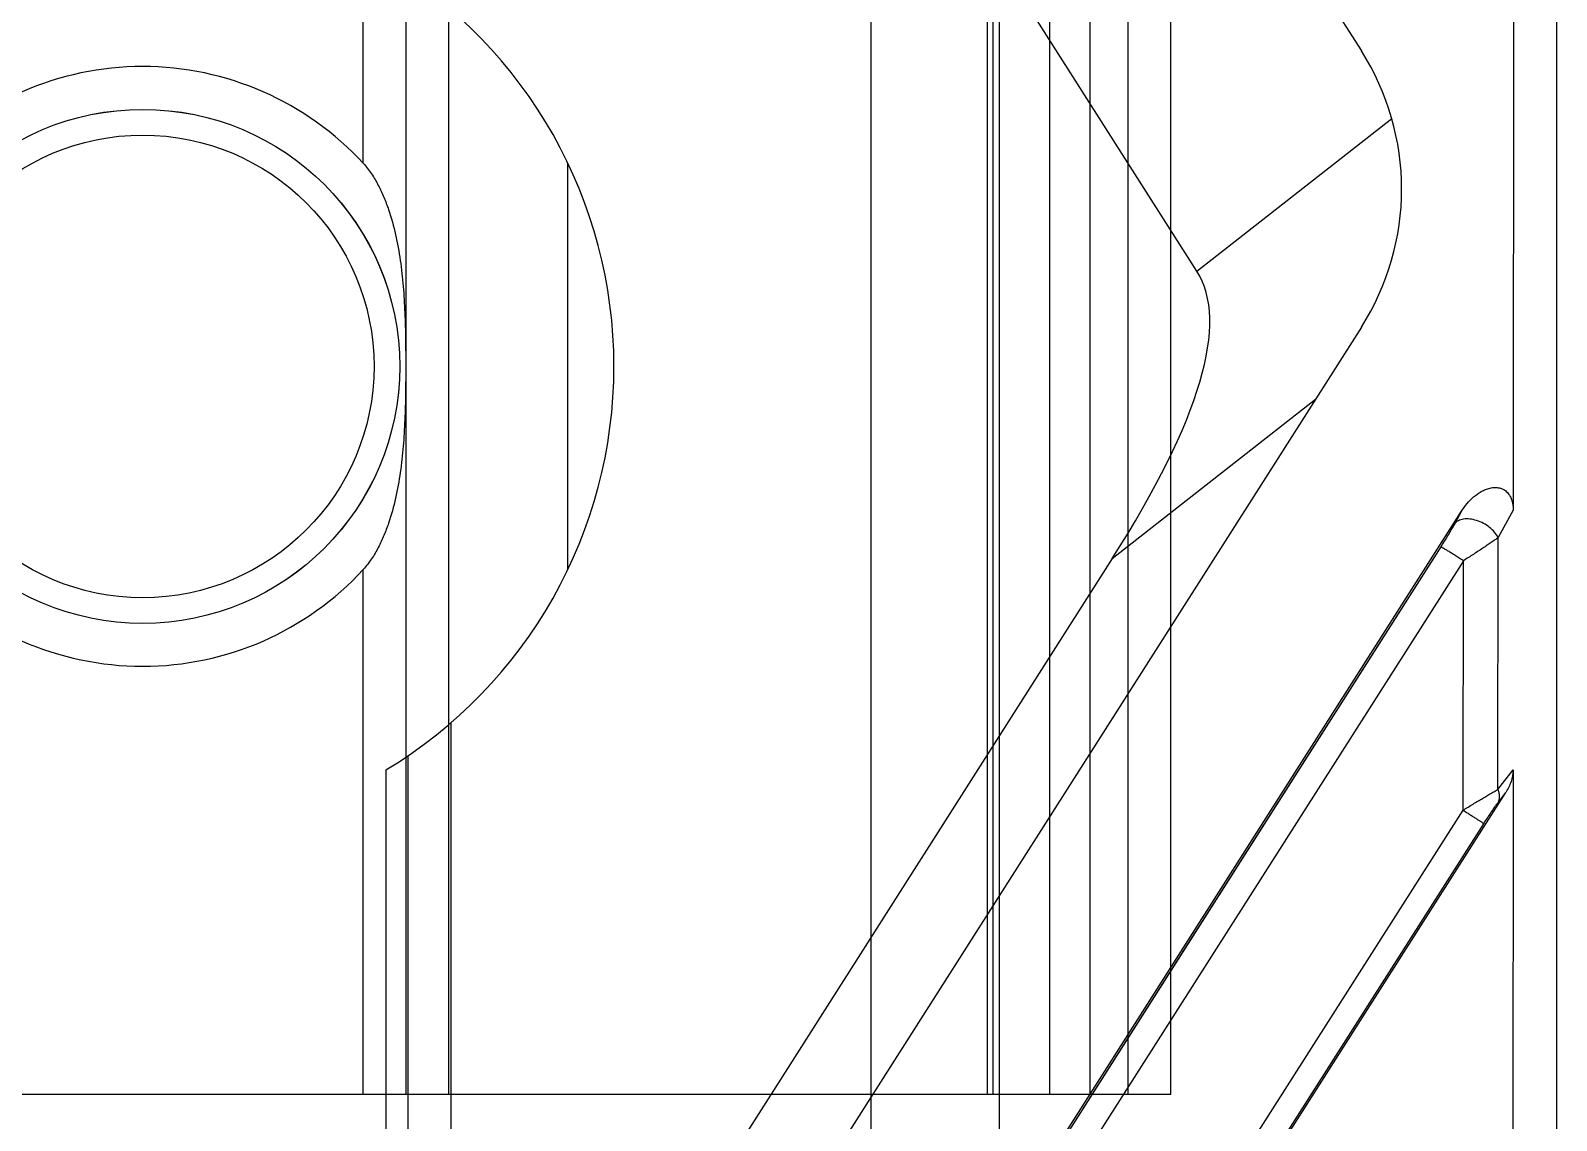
# Model space of a CAD drawing. Header units: millimetres. Extents: x 3299 to 14264, y 1863 to 5555.
# Drawn here: x 12556.06 to 12573.87, y 3132.5 to 3145.22 of the extents above; entities that cross this region are included whole.
import ezdxf

# ---------------------------------------------------------------- set-up
doc = ezdxf.new("R2010")
doc.units = ezdxf.units.MM
doc.layers.add('02___PRT_ALL_AXES', color=7, linetype='Continuous')

# ---------------------------------------------------------------- blocks, each defined once
blk = doc.blocks.new('ryfhgjmb')
at = {"color": 30, "linetype": 'Continuous', "true_color": 0xf26722}
for p, q in [((6005.128, 3323.931), (7001.628, 3323.931)), ((6005.128, 3322.431), (7001.628, 3322.431))]:
    blk.add_line(p, q, dxfattribs=at)
at = {"layer": '02___PRT_ALL_AXES', "color": 30, "linetype": 'Continuous', "true_color": 0xf26722}
for p, q in [((6018.218, 3329.592), (6005.128, 3329.592)), ((6005.128, 3329.331), (6018.385, 3329.331)), ((6005.128, 3328.831), (6018.77, 3328.831)), ((6020.563, 3327.471), (6025.293, 3327.471))]:
    blk.add_line(p, q, dxfattribs=at)
blk.add_circle((6022.928, 3332.431), 3, dxfattribs=at)
blk.add_arc((6022.928, 3332.431), 5.5, 211.0806, 328.9194, dxfattribs=at)
blk = doc.blocks.new('ERTFHGJ')
at = {"color": 40, "linetype": 'Continuous', "true_color": 0xf8d731}
for p, q in [((8916.532, 3617.77), (8916.532, 3696.77)), ((8917.032, 3617.77), (8917.032, 3696.77)), ((8923.315, 3617.77), (8923.315, 3696.77)), ((8923.377, 3696.77), (8923.377, 3617.77)), ((8923.457, 3617.77), (8923.457, 3696.77)), ((8924.039, 3696.77), (8924.039, 3617.77)), ((8924.511, 3696.77), (8924.511, 3617.77)), ((8924.957, 3617.77), (8924.957, 3696.77)), ((8925.457, 3617.77), (8925.457, 3696.77)), ((8916.032, 3628.641), (8916.032, 3685.9)), ((8916.032, 3617.77), (8916.032, 3623.9)), ((8925.457, 3617.77), (8878.457, 3617.77))]:
    blk.add_line(p, q, dxfattribs=at)
blk.add_circle((8913.457, 3626.27), 2.7, dxfattribs=at)
for start, end in [(42.6324, 137.3676), (222.6324, 317.3676)]:
    blk.add_arc((8913.457, 3626.27), 3.5, start, end, dxfattribs=at)
for points, knots in [([(8916.032, 3628.641), (8916.067, 3628.602), (8916.131, 3628.519), (8916.209, 3628.385), (8916.274, 3628.245), (8916.346, 3628.054), (8916.413, 3627.808), (8916.467, 3627.508), (8916.5, 3627.203), (8916.518, 3626.895), (8916.526, 3626.583), (8916.527, 3626.375), (8916.527, 3626.27)], [0, 0, 0, 0, 0.063487, 0.126447, 0.188887, 0.250942, 0.37438, 0.497732, 0.621676, 0.746681, 0.872907, 1, 1, 1, 1]), ([(8916.527, 3626.27), (8916.527, 3626.166), (8916.526, 3625.957), (8916.518, 3625.646), (8916.5, 3625.338), (8916.467, 3625.033), (8916.413, 3624.733), (8916.346, 3624.487), (8916.274, 3624.296), (8916.209, 3624.156), (8916.131, 3624.021), (8916.067, 3623.938), (8916.032, 3623.9)], [0, 0, 0, 0, 0.127092, 0.253319, 0.378323, 0.502267, 0.62562, 0.749057, 0.811112, 0.873553, 0.936512, 1, 1, 1, 1])]:
    blk.add_open_spline(points, degree=3, knots=knots, dxfattribs=at)
blk = doc.blocks.new('rsfv')
at = {"rotation": 90}
blk.add_blockref('ryfhgjmb', (14583.058, -2205.714), dxfattribs=at)
blk.add_blockref('ERTFHGJ', (2337.17, 190.944))
blk = doc.blocks.new('1111')
at = {"color": 7, "linetype": 'Continuous'}
for p, q in [((16602.781, 7051.634), (16602.781, 6714.134)), ((16405.676, 7051.134), (16600.504, 6745.316)), ((16598.585, 6742.745), (16589.081, 6757.663)), ((16602.282, 6749.589), (16602.276, 6739.957)), ((16598.585, 6742.745), (16600.858, 6744.529)), ((16600.504, 6742.092), (16584.998, 6717.753)), ((16597.596, 6739.39), (16599.968, 6741.251)), ((16585.88, 6715.154), (16601.672, 6739.943)), ((16601.672, 6739.943), (16601.593, 6739.798)), ((16602.276, 6739.957), (16602.1, 6739.636)), ((16602.098, 6736.695), (16602.1, 6739.636)), ((16597.596, 6739.39), (16585.789, 6720.856)), ((16601.43, 6739.529), (16586.058, 6715.398)), ((16601.695, 6739.366), (16586.314, 6715.228)), ((16601.43, 6739.529), (16598.482, 6734.901)), ((16601.692, 6736.453), (16601.695, 6739.366)), ((16602.098, 6736.695), (16602.274, 6736.926)), ((16602.274, 6736.926), (16602.268, 6726.73)), ((16588.277, 6714.822), (16602.189, 6736.66)), ((16602.095, 6736.537), (16602.189, 6736.66)), ((16588.168, 6715.229), (16601.692, 6736.453)), ((16597.883, 6730.475), (16601.692, 6736.453)), ((16588.416, 6715.079), (16601.932, 6736.296)), ((16594.743, 6725.011), (16601.932, 6736.296)), ((16598.482, 6734.901), (16592.724, 6725.862))]:
    blk.add_line(p, q, dxfattribs=at)
blk.add_arc((16597.974, 6743.704), 3, 327.5, 32.5, dxfattribs=at)
blk.add_ellipse((16574.5, 6723.945), major_axis=(24.038, 18.866), ratio=0.163628, start_param=-0.435529, end_param=-0.016118, dxfattribs=at)
for points, knots in [([(16601.672, 6739.943), (16601.691, 6739.974), (16601.735, 6740.033), (16601.799, 6740.099), (16601.857, 6740.144), (16601.903, 6740.174), (16601.953, 6740.198), (16602.005, 6740.215), (16602.06, 6740.223), (16602.115, 6740.218), (16602.168, 6740.198), (16602.211, 6740.163), (16602.243, 6740.118), (16602.263, 6740.066), (16602.274, 6740.012), (16602.276, 6739.975), (16602.276, 6739.957)], [0, 0, 0, 0, 0.125042, 0.250036, 0.312572, 0.375101, 0.437623, 0.500128, 0.562605, 0.625049, 0.687461, 0.749881, 0.812357, 0.87488, 0.937441, 1, 1, 1, 1]), ([(16601.593, 6739.798), (16601.581, 6739.777), (16601.556, 6739.734), (16601.517, 6739.667), (16601.474, 6739.599), (16601.445, 6739.552), (16601.43, 6739.529)], [0, 0, 0, 0, 0.22744, 0.476591, 0.736019, 1, 1, 1, 1]), ([(16602.1, 6739.636), (16602.089, 6739.658), (16602.059, 6739.701), (16602.001, 6739.757), (16601.929, 6739.803), (16601.852, 6739.836), (16601.773, 6739.854), (16601.71, 6739.854), (16601.665, 6739.845), (16601.636, 6739.834), (16601.612, 6739.818), (16601.598, 6739.805), (16601.593, 6739.798)], [0, 0, 0, 0, 0.123343, 0.259357, 0.40215, 0.5445, 0.679275, 0.800812, 0.855803, 0.906916, 0.95469, 1, 1, 1, 1]), ([(16602.1, 6739.636), (16602.088, 6739.626), (16602.061, 6739.607), (16602.019, 6739.578), (16601.972, 6739.545), (16601.921, 6739.511), (16601.867, 6739.476), (16601.792, 6739.427), (16601.734, 6739.39), (16601.695, 6739.366)], [0, 0, 0, 0, 0.094377, 0.20155, 0.319309, 0.445514, 0.578298, 0.715992, 1, 1, 1, 1]), ([(16601.695, 6739.366), (16601.679, 6739.376), (16601.647, 6739.396), (16601.601, 6739.425), (16601.558, 6739.452), (16601.519, 6739.476), (16601.49, 6739.494), (16601.47, 6739.506), (16601.458, 6739.513), (16601.448, 6739.519), (16601.44, 6739.524), (16601.435, 6739.527), (16601.431, 6739.528), (16601.43, 6739.529)], [0, 0, 0, 0, 0.183179, 0.361165, 0.527448, 0.676075, 0.801655, 0.854354, 0.899662, 0.937176, 0.966567, 0.987563, 1, 1, 1, 1]), ([(16602.274, 6736.926), (16602.274, 6736.879), (16602.261, 6736.808), (16602.225, 6736.721), (16602.202, 6736.68), (16602.189, 6736.66)], [0, 0, 0, 0, 0.499116, 0.749565, 1, 1, 1, 1]), ([(16601.692, 6736.453), (16601.73, 6736.478), (16601.787, 6736.513), (16601.863, 6736.559), (16601.917, 6736.591), (16601.968, 6736.622), (16602.015, 6736.649), (16602.058, 6736.674), (16602.086, 6736.689), (16602.098, 6736.695)], [0, 0, 0, 0, 0.286616, 0.425539, 0.559311, 0.685986, 0.803344, 0.908898, 1, 1, 1, 1]), ([(16602.098, 6736.695), (16602.103, 6736.681), (16602.111, 6736.654), (16602.114, 6736.612), (16602.11, 6736.572), (16602.101, 6736.548), (16602.095, 6736.537)], [0, 0, 0, 0, 0.272707, 0.528822, 0.769922, 1, 1, 1, 1]), ([(16601.932, 6736.296), (16601.946, 6736.318), (16601.974, 6736.361), (16602.016, 6736.424), (16602.05, 6736.474), (16602.076, 6736.512), (16602.089, 6736.529), (16602.095, 6736.537)], [0, 0, 0, 0, 0.267289, 0.529859, 0.780185, 0.895945, 1, 1, 1, 1]), ([(16601.692, 6736.453), (16601.707, 6736.444), (16601.737, 6736.425), (16601.78, 6736.397), (16601.819, 6736.372), (16601.854, 6736.349), (16601.88, 6736.332), (16601.898, 6736.32), (16601.909, 6736.313), (16601.917, 6736.307), (16601.924, 6736.302), (16601.929, 6736.299), (16601.932, 6736.297), (16601.932, 6736.296)], [0, 0, 0, 0, 0.186765, 0.366169, 0.532306, 0.679831, 0.803928, 0.855903, 0.900573, 0.937582, 0.966636, 0.987493, 1, 1, 1, 1])]:
    blk.add_open_spline(points, degree=3, knots=knots, dxfattribs=at)
at = {"layer": '02___PRT_ALL_AXES', "color": 7, "linetype": 'Continuous'}
blk.add_circle((16586.281, 6741.634), 3, dxfattribs=at)
blk = doc.blocks.new('*U162')
blk.add_blockref('1111', (-16308.281, -6888.884))
blk = doc.blocks.new('*U163')
at = {"color": 0, "linetype": 'ByBlock', "lineweight": -2, "transparency": 16777216}
blk.add_blockref('*U162', (2400, 0), dxfattribs=at)

msp = doc.modelspace()

# ---------------------------------------------------------------- block references
for name, p in [('*U163', (9879.37292, 3288.5531)), ('rsfv', (1306.74628, -675.91128))]:
    msp.add_blockref(name, p)

doc.saveas('drawing.dxf')
